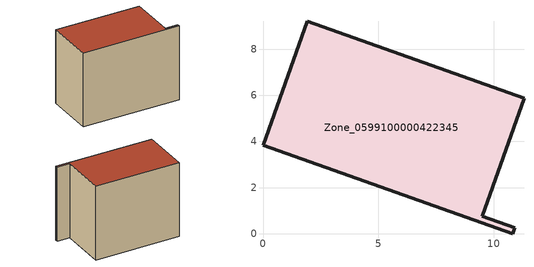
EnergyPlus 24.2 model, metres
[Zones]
Zone_0599100000422345
 floor ground (C_G): 0,3.84 1.91,9.21 11.31,5.87 9.49,0.77 10.91,0.27 10.81,0 z0.51
 wall outside (C_F): 1.91,9.21 0,3.84 10.81,0 10.91,0.27 9.49,0.77 11.31,5.87 1.91,9.21 z0.51:9.28
 roof outside (C_R): 0,3.84 10.81,0 10.91,0.27 9.49,0.77 11.31,5.87 1.91,9.21 z9.28
[BUILDING]
Pand.0599100000422345: North Axis=0; Terrain=City; Loads Convergence Tolerance Value=0.04; Temperature Convergence Tolerance Value=0.4; Solar Distribution=FullExterior; Maximum Number of Warmup Days=25; Minimum Number of Warmup Days=1
[Site:Location]
Rotterdam.The.Hague.AP_ZH_NLD Design_Conditions: Latitude=51.96; Longitude=4.45; Time Zone=1; Elevation=-4.5
[SITE:GROUNDTEMPERATURE:BUILDINGSURFACE]
18, 18, 18, 18, 18, 18, 18, 18, 18, 18, 18, 18
[MATERIAL] Thermal Absorptance=0.9; Solar Absorptance=0.7; Visible Absorptance=0.7
Name | Roughness | Thickness | Conductivity | Density | Specific Heat
G.TI.2006-2014 | MediumSmooth | 0.15 | 0.06 | 540 | 1210
F.TI.2006-2014 | Rough | 0.3 | 0.12 | 1920 | 840
R.TI.2006-2014 | MediumRough | 0.2 | 0.08 | 1500 | 1000
[CONSTRUCTION]
C_G: G.TI.2006-2014
C_F: F.TI.2006-2014
C_R: R.TI.2006-2014
[ZONE]
Zone_0599100000422345: Type=1; Multiplier=1; Ceiling Height=Autocalculate; Volume=Autocalculate; Floor Area=autocalculate; Part of Total Floor Area=Yes
[ZONEINFILTRATION:DESIGNFLOWRATE]
Infil_Zone_0599100000422345: Zone or ZoneList or Space or SpaceList=Zone_0599100000422345; Schedule=AlwaysOn; Design Flow Rate Calculation Method=Flow/Area; Flow Rate per Floor Area=0.0015; Constant Term Coefficient=1; Temperature Term Coefficient=0; Velocity Term Coefficient=0; Velocity Squared Term Coefficient=0
[HVACTEMPLATE:ZONE:IDEALLOADSAIRSYSTEM]
Zone_0599100000422345: Maximum Heating Supply Air Temperature=50; Minimum Cooling Supply Air Temperature=13; Maximum Heating Supply Air Humidity Ratio=0.0156; Minimum Cooling Supply Air Humidity Ratio=0.0077; Heating Limit=NoLimit; Cooling Limit=NoLimit; Dehumidification Control Type=ConstantSensibleHeatRatio; Cooling Sensible Heat Ratio=0.7; Dehumidification Setpoint=60; Humidification Control Type=None; Humidification Setpoint=30; Outdoor Air Method=None; Outdoor Air Flow Rate per Person=0.00944; Outdoor Air Flow Rate per Zone Floor Area=0; Outdoor Air Flow Rate per Zone=0; Demand Controlled Ventilation Type=None; Outdoor Air Economizer Type=NoEconomizer; Heat Recovery Type=None; Sensible Heat Recovery Effectiveness=0.7; Latent Heat Recovery Effectiveness=0.65
[ZONECONTROL:THERMOSTAT]
ThermostatControl_Zone_0599100000422345: Zone or ZoneList=Zone_0599100000422345; Control Type Schedule=DualSetpointControlType; Control 1=Thermostat_Zone_0599100000422345; Temperature Difference Between Cutout And Setpoint=0
[THERMOSTATSETPOINT:DUALSETPOINT]
Thermostat_Zone_0599100000422345: Heating Setpoint Temperature Schedule=HeatingSetpoint_Zone_0599100000422345; Cooling Setpoint Temperature Schedule=CoolingSetpoint_Zone_0599100000422345
[SCHEDULE:COMPACT]
HeatingSetpoint_Zone_0599100000422345: Through: 12/31, For: AllDays, Until: 24:00, 21
CoolingSetpoint_Zone_0599100000422345: Through: 12/31, For: AllDays, Until: 24:00, 24
DualSetpointControlType: Through: 12/31, For: AllDays, Until: 24:00, 4
AlwaysOn: Through: 12/31, For: AllDays, Until: 24:00, 1
